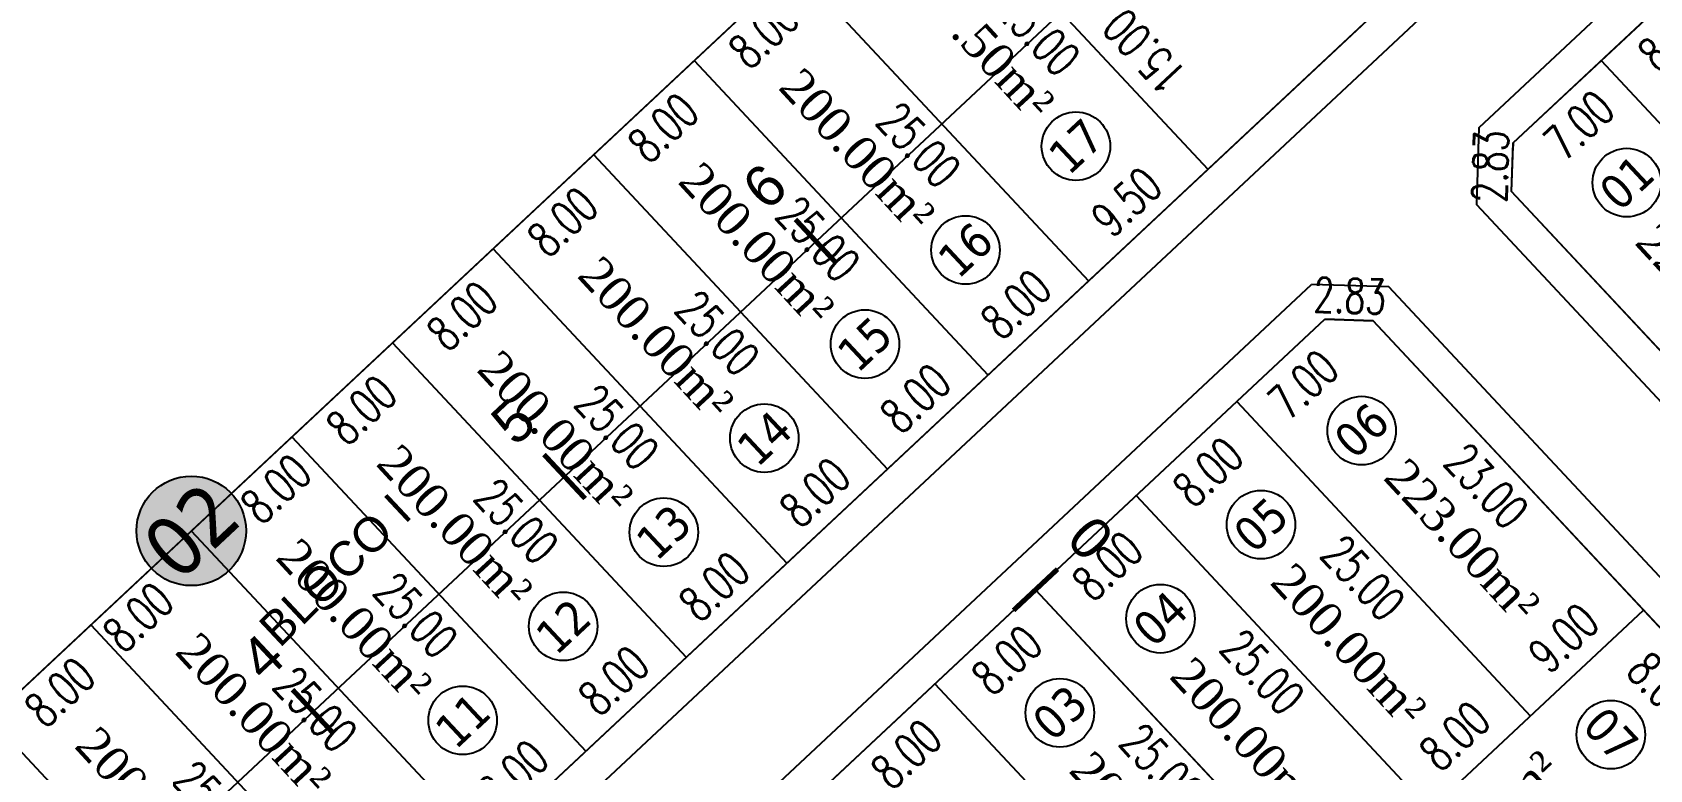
# Model space of a CAD drawing. Header units: metres. Extents: x 436314 to 439216, y 9612307 to 9615043.
# Drawn here: x 437331.7 to 437425.6, y 9614825.5 to 9614868.3 of the extents above; entities that cross this region are included whole.
import ezdxf

# ---------------------------------------------------------------- set-up
doc = ezdxf.new("R2010")
doc.units = ezdxf.units.M
doc.header["$PDMODE"] = 35
doc.header["$PDSIZE"] = 0.1
doc.linetypes.add('ACAD_ISO02W100', pattern=[15, 12, -3])
for name, color, linetype in [('ADUTORA', 90, 'Continuous'), ('Auxiliar', 7, 'Continuous'), ('COTAS', 10, 'Continuous'), ('Eixo Acesso', 2, 'ACAD_ISO02W100'), ('Estacas', 7, 'Continuous'), ('Layer3', 1, 'Continuous'), ('M_FIO', 32, 'Continuous'), ('ÁREA', 7, 'Continuous')]:
    doc.layers.add(name, color=color, linetype=linetype)
doc.layers.get('0').off()
doc.styles.add('ARIAL', font='arial.ttf')
doc.styles.add('COTAS', font='romans.shx', dxfattribs={"width": 0.7})
doc.styles.add('tahoma', font='tahoma.ttf')
doc.styles.add('ÁREA', font='times.ttf', dxfattribs={"height": 2})
doc.dimstyles.new('C-75', dxfattribs={"dimtxt": 2, "dimasz": 0.2, "dimexe": 0, "dimexo": 0, "dimgap": 1, "dimtad": 0, "dimzin": 4, "dimdsep": 46, "dimtxsty": 'COTAS', "dimblk1": 'BOL-COT', "dimblk2": 'BOL-COT', "dimsah": 1, "dimcen": 0.1, "dimse1": 1, "dimse2": 1, "dimsd1": 1, "dimsd2": 1, "dimclrd": 8, "dimclre": 256, "dimclrt": 256, "dimaunit": 1, "dimadec": 3, "dimazin": 0, "dimtfac": 0.5, "dimtix": 1, "dimtmove": 0, "dimatfit": 3, "dimldrblk": 'BOL-COT', "dimfxl": 1, "dimtolj": 1, "dimtzin": 0, "dimarcsym": 0})

# ---------------------------------------------------------------- blocks, each defined once
blk = doc.blocks.new('Est')
at = {"const_width": 0.2}
blk.add_lwpolyline([(0, -1.19999999925494), (0, 1.200000001117586)], dxfattribs=at)
blk = doc.blocks.new('*D6')
at = {"layer": 'Defpoints', "color": 0, "transparency": 16777216}
for p in [(2652.772232262738, 1163.433662249106), (2652.772299206141, 1161.550744038406), (2660.772299202299, 1161.551028462458)]:
    blk.add_point(p, dxfattribs=at)
at = {"layer": 'Layer3', "transparency": 16777216, "insert": (2656.772232260817, 1163.433804461132), "char_height": 2, "attachment_point": 5, "rotation": 0.0020370372190441828, "style": 'COTAS'}
blk.add_mtext('\\A1;8.00', dxfattribs=at)
blk = doc.blocks.new('BOL-COT')
at = {"layer": 'COTAS'}
for p, q in [((-1.999999999999943, 8.53e-14), (2, 8.53e-14)), ((0, -2.999999999999971), (0, 3.000000000000028))]:
    blk.add_line(p, q, dxfattribs=at)
blk.add_circle((0, 0), 0.4, dxfattribs=at)
blk = doc.blocks.new('*D10')
at = {"layer": 'Defpoints', "color": 0, "transparency": 16777216}
for p in [(2660.77223345791, 1163.393428653809), (2660.772299201718, 1161.551027886901), (2670.272299195082, 1161.551366882729)]:
    blk.add_point(p, dxfattribs=at)
at = {"layer": 'Layer3', "transparency": 16777216, "insert": (2665.522233454592, 1163.393598151724), "char_height": 2, "attachment_point": 5, "rotation": 0.0020445295044816455, "style": 'COTAS'}
blk.add_mtext('\\A1;9.50', dxfattribs=at)
blk = doc.blocks.new('*D34')
at = {"layer": 'Defpoints', "color": 0, "transparency": 16777216}
for p in [(2644.772232266401, 1163.433376996178), (2644.772299210681, 1161.55045877989), (2652.772299206956, 1161.550743207667)]:
    blk.add_point(p, dxfattribs=at)
at = {"layer": 'Layer3', "transparency": 16777216, "insert": (2648.772232264538, 1163.433519210066), "char_height": 2, "attachment_point": 5, "rotation": 0.002037063899419806, "style": 'COTAS'}
blk.add_mtext('\\A1;8.00', dxfattribs=at)
blk = doc.blocks.new('*D35')
at = {"layer": 'Defpoints', "color": 0, "transparency": 16777216}
for p in [(2636.772232272869, 1163.433093494135), (2636.772299215396, 1161.55017527971), (2644.772299211322, 1161.550459700036)]:
    blk.add_point(p, dxfattribs=at)
at = {"layer": 'Layer3', "transparency": 16777216, "insert": (2640.772232270832, 1163.433235704298), "char_height": 2, "attachment_point": 5, "rotation": 0.0020370105386685595, "style": 'COTAS'}
blk.add_mtext('\\A1;8.00', dxfattribs=at)
blk = doc.blocks.new('*D36')
at = {"layer": 'Defpoints', "color": 0, "transparency": 16777216}
for p in [(2628.772232277436, 1163.432809114787), (2628.772299220401, 1161.549890900361), (2636.772299216443, 1161.55017532255)]:
    blk.add_point(p, dxfattribs=at)
at = {"layer": 'Layer3', "transparency": 16777216, "insert": (2632.772232275457, 1163.432951325882), "char_height": 2, "attachment_point": 5, "rotation": 0.002037023878827723, "style": 'COTAS'}
blk.add_mtext('\\A1;8.00', dxfattribs=at)
blk = doc.blocks.new('*D37')
at = {"layer": 'Defpoints', "color": 0, "transparency": 16777216}
for p in [(2620.772232281019, 1163.432524726126), (2620.772299223545, 1161.549606521013), (2628.772299219587, 1161.54989094134)]:
    blk.add_point(p, dxfattribs=at)
at = {"layer": 'Layer3', "transparency": 16777216, "insert": (2624.77223227904, 1163.432666936289), "char_height": 2, "attachment_point": 5, "rotation": 0.0020370105386169936, "style": 'COTAS'}
blk.add_mtext('\\A1;8.00', dxfattribs=at)
blk = doc.blocks.new('*D38')
at = {"layer": 'Defpoints', "color": 0, "transparency": 16777216}
for p in [(2612.772232285699, 1163.432240356091), (2612.77229922954, 1161.549322139802), (2620.77229922564, 1161.549606565717)]:
    blk.add_point(p, dxfattribs=at)
at = {"layer": 'Layer3', "transparency": 16777216, "insert": (2616.772232283749, 1163.432382569048), "char_height": 2, "attachment_point": 5, "rotation": 0.0020370505592033467, "style": 'COTAS'}
blk.add_mtext('\\A1;8.00', dxfattribs=at)
blk = doc.blocks.new('*D61')
at = {"layer": 'Defpoints', "color": 0, "transparency": 16777216}
for p in [(2670.268948653504, 1186.55331693064), (2668.461485399074, 1161.553270839432), (2670.269837357942, 1161.553335123095)]:
    blk.add_point(p, dxfattribs=at)
at = {"layer": 'Layer3', "transparency": 16777216, "insert": (2668.461041046854, 1174.053261743205), "char_height": 2, "attachment_point": 5, "rotation": 270.0020367620242, "style": 'COTAS'}
blk.add_mtext('\\A1;25.00', dxfattribs=at)
blk = doc.blocks.new('*D62')
at = {"layer": 'Defpoints', "color": 0, "transparency": 16777216}
for p in [(2660.768948660198, 1186.552978571835), (2658.96148540635, 1161.552932478769), (2660.769837364578, 1161.552996762428)]:
    blk.add_point(p, dxfattribs=at)
at = {"layer": 'Layer3', "transparency": 16777216, "insert": (2658.96104105416, 1174.052923383473), "char_height": 2, "attachment_point": 5, "rotation": 270.0020367618906, "style": 'COTAS'}
blk.add_mtext('\\A1;25.00', dxfattribs=at)
blk = doc.blocks.new('*D63')
at = {"layer": 'Defpoints', "color": 0, "transparency": 16777216}
for p in [(2652.768948664738, 1186.552694147783), (2650.961485410424, 1161.552648054772), (2652.769837368362, 1161.552712338376)]:
    blk.add_point(p, dxfattribs=at)
at = {"layer": 'Layer3', "transparency": 16777216, "insert": (2650.961041058612, 1174.052638959475), "char_height": 2, "attachment_point": 5, "rotation": 270.00203676015633, "style": 'COTAS'}
blk.add_mtext('\\A1;25.00', dxfattribs=at)
blk = doc.blocks.new('*D64')
at = {"layer": 'Defpoints', "color": 0, "transparency": 16777216}
for p in [(2644.768948668289, 1186.552411493245), (2642.961485414557, 1161.552365400174), (2644.769837372728, 1161.552429683837)]:
    blk.add_point(p, dxfattribs=at)
at = {"layer": 'Layer3', "transparency": 16777216, "insert": (2642.961041062337, 1174.052356304879), "char_height": 2, "attachment_point": 5, "rotation": 270.002036762024, "style": 'COTAS'}
blk.add_mtext('\\A1;25.00', dxfattribs=at)
blk = doc.blocks.new('*D65')
at = {"layer": 'Defpoints', "color": 0, "transparency": 16777216}
for p in [(2636.768948673994, 1186.552125297818), (2634.961485414907, 1161.552079206656), (2636.769837377792, 1161.552143490273)]:
    blk.add_point(p, dxfattribs=at)
at = {"layer": 'Layer3', "transparency": 16777216, "insert": (2634.961041063007, 1174.052070110429), "char_height": 2, "attachment_point": 5, "rotation": 270.00203676055673, "style": 'COTAS'}
blk.add_mtext('\\A1;25.00', dxfattribs=at)
blk = doc.blocks.new('*D66')
at = {"layer": 'Defpoints', "color": 0, "transparency": 16777216}
for p in [(2628.768948677836, 1186.551840868178), (2626.961485419796, 1161.551794778828), (2628.769837382332, 1161.551859062496)]:
    blk.add_point(p, dxfattribs=at)
at = {"layer": 'Layer3', "transparency": 16777216, "insert": (2626.961041067547, 1174.05178568167), "char_height": 2, "attachment_point": 5, "rotation": 270.0020367621577, "style": 'COTAS'}
blk.add_mtext('\\A1;25.00', dxfattribs=at)
blk = doc.blocks.new('*D67')
at = {"layer": 'Defpoints', "color": 0, "transparency": 16777216}
for p in [(2620.768948682899, 1186.551555293012), (2618.961485429109, 1161.551509205655), (2620.769837385591, 1161.551573489192)]:
    blk.add_point(p, dxfattribs=at)
at = {"layer": 'Layer3', "transparency": 16777216, "insert": (2618.961041077762, 1174.051500107565), "char_height": 2, "attachment_point": 5, "rotation": 270.00203675802237, "style": 'COTAS'}
blk.add_mtext('\\A1;25.00', dxfattribs=at)
blk = doc.blocks.new('*D68')
at = {"layer": 'Defpoints', "color": 0, "transparency": 16777216}
for p in [(2612.768948688254, 1186.551271442655), (2610.961485430041, 1161.551225353444), (2612.76983739083, 1161.551289636973)]:
    blk.add_point(p, dxfattribs=at)
at = {"layer": 'Layer3', "transparency": 16777216, "insert": (2610.961041078752, 1174.051216256285), "char_height": 2, "attachment_point": 5, "rotation": 270.0020367577554, "style": 'COTAS'}
blk.add_mtext('\\A1;25.00', dxfattribs=at)
blk = doc.blocks.new('*D69')
at = {"layer": 'Defpoints', "color": 0, "transparency": 16777216}
for p in [(2604.768948690699, 1186.550989596504), (2602.961485432834, 1161.550943503433), (2604.769837395137, 1161.551007787097)]:
    blk.add_point(p, dxfattribs=at)
at = {"layer": 'Layer3', "transparency": 16777216, "insert": (2602.961041080615, 1174.050934408137), "char_height": 2, "attachment_point": 5, "rotation": 270.002036762024, "style": 'COTAS'}
blk.add_mtext('\\A1;25.00', dxfattribs=at)
blk = doc.blocks.new('*D70')
at = {"layer": 'Defpoints', "color": 0, "transparency": 16777216}
for p in [(2596.768948696635, 1186.550705215293), (2594.961485445057, 1161.550659124148), (2596.769837400201, 1161.550723407748)]:
    blk.add_point(p, dxfattribs=at)
at = {"layer": 'Layer3', "transparency": 16777216, "insert": (2594.961041093274, 1174.05065002792), "char_height": 2, "attachment_point": 5, "rotation": 270.0020367600231, "style": 'COTAS'}
blk.add_mtext('\\A1;25.00', dxfattribs=at)
blk = doc.blocks.new('*D214')
at = {"layer": 'Defpoints', "color": 0, "transparency": 16777216}
for p in [(2698.272391336169, 1164.203567760396), (2670.269837357942, 1161.553335123095), (2698.272299179307, 1161.552361747581)]:
    blk.add_point(p, dxfattribs=at)
at = {"layer": 'Layer3', "transparency": 16777216, "insert": (2684.271160425487, 1164.204054448153), "char_height": 2, "attachment_point": 5, "rotation": 359.9980083783642, "style": 'COTAS'}
blk.add_mtext('\\A1;28.00', dxfattribs=at)
blk = doc.blocks.new('*D218')
at = {"layer": 'Defpoints', "color": 0, "transparency": 16777216}
for p in [(2670.271765914246, 1176.5533177055), (2670.269837357944, 1161.553335123095), (2672.240888552066, 1161.553081703921)]:
    blk.add_point(p, dxfattribs=at)
at = {"layer": 'Layer3', "transparency": 16777216, "insert": (2672.241852830218, 1169.053072995123), "char_height": 2, "attachment_point": 5, "rotation": 89.99263344903896, "style": 'COTAS'}
blk.add_mtext('\\A1;15.00', dxfattribs=at)
blk = doc.blocks.new('*D254')
at = {"layer": 'Defpoints', "color": 0, "transparency": 16777216}
for p in [(2596.773872409098, 1186.54676530357), (2604.771410618059, 1186.547049595374), (2604.771468593419, 1184.916119174701)]:
    blk.add_point(p, dxfattribs=at)
at = {"layer": 'Layer3', "transparency": 16777216, "insert": (2600.800384726457, 1184.915978012937), "char_height": 2, "attachment_point": 5, "rotation": 0.002036716809287849, "style": 'COTAS'}
blk.add_mtext('\\A1;8.00', dxfattribs=at)
blk = doc.blocks.new('*D255')
at = {"layer": 'Defpoints', "color": 0, "transparency": 16777216}
for p in [(2614.014208572243, 1186.600479457858), (2622.011746781204, 1186.60076375525), (2622.011804757702, 1184.969833341077)]:
    blk.add_point(p, dxfattribs=at)
at = {"layer": 'Layer3', "transparency": 16777216, "insert": (2618.040720891988, 1184.969692176539), "char_height": 2, "attachment_point": 5, "rotation": 0.0020367568422558205, "style": 'COTAS'}
blk.add_mtext('\\A1;8.00', dxfattribs=at)
blk = doc.blocks.new('*D256')
at = {"layer": 'Defpoints', "color": 0, "transparency": 16777216}
for p in [(2620.771410539247, 1186.549588092002), (2628.768948748207, 1186.549872381943), (2628.769006723187, 1184.918941967796)]:
    blk.add_point(p, dxfattribs=at)
at = {"layer": 'Layer3', "transparency": 16777216, "insert": (2624.797922855151, 1184.918800806958), "char_height": 2, "attachment_point": 5, "rotation": 0.0020367034649690125, "style": 'COTAS'}
blk.add_mtext('\\A1;8.00', dxfattribs=at)
blk = doc.blocks.new('*D257')
at = {"layer": 'Defpoints', "color": 0, "transparency": 16777216}
for p in [(2628.773872390413, 1186.547903003502), (2636.771410599142, 1186.548187297169), (2636.771468574881, 1184.917256883008)]:
    blk.add_point(p, dxfattribs=at)
at = {"layer": 'Layer3', "transparency": 16777216, "insert": (2632.800384705212, 1184.91711572032), "char_height": 2, "attachment_point": 5, "rotation": 0.002036730153675442, "style": 'COTAS'}
blk.add_mtext('\\A1;8.00', dxfattribs=at)
blk = doc.blocks.new('*D258')
at = {"layer": 'Defpoints', "color": 0, "transparency": 16777216}
for p in [(2636.773872385582, 1186.548187429416), (2644.771410594775, 1186.54847172122), (2644.771468570135, 1184.917541311722)]:
    blk.add_point(p, dxfattribs=at)
at = {"layer": 'Layer3', "transparency": 16777216, "insert": (2640.800384703349, 1184.917400149959), "char_height": 2, "attachment_point": 5, "rotation": 0.0020367168092362835, "style": 'COTAS'}
blk.add_mtext('\\A1;8.00', dxfattribs=at)
blk = doc.blocks.new('*D259')
at = {"layer": 'Defpoints', "color": 0, "transparency": 16777216}
for p in [(2644.7738723811, 1186.54847185533), (2652.771410590003, 1186.548756147134), (2652.771468565362, 1184.917825726461)]:
    blk.add_point(p, dxfattribs=at)
at = {"layer": 'Layer3', "transparency": 16777216, "insert": (2648.800384698226, 1184.917684564698), "char_height": 2, "attachment_point": 5, "rotation": 0.0020367168093050375, "style": 'COTAS'}
blk.add_mtext('\\A1;8.00', dxfattribs=at)
blk = doc.blocks.new('*D260')
at = {"layer": 'Defpoints', "color": 0, "transparency": 16777216}
for p in [(2652.773872377491, 1186.548756281245), (2660.77141058622, 1186.549040573049), (2660.771468561578, 1184.918110165414)]:
    blk.add_point(p, dxfattribs=at)
at = {"layer": 'Layer3', "transparency": 16777216, "insert": (2656.800384695083, 1184.917969003651), "char_height": 2, "attachment_point": 5, "rotation": 0.002036716809350874, "style": 'COTAS'}
blk.add_mtext('\\A1;8.00', dxfattribs=at)
blk = doc.blocks.new('*D450')
at = {"layer": 'Defpoints', "color": 0, "transparency": 16777216}
for p in [(2662.272690238804, 1150.551083537149), (2669.272690244159, 1150.551330672908), (2669.272758016111, 1148.631723141628)]:
    blk.add_point(p, dxfattribs=at)
at = {"layer": 'Layer3', "transparency": 16777216, "insert": (2665.772758013434, 1148.631599573749), "char_height": 2, "attachment_point": 5, "rotation": 0.0020228337009015563, "style": 'COTAS'}
blk.add_mtext('\\A1;7.00', dxfattribs=at)
blk = doc.blocks.new('*D453')
at = {"layer": 'Defpoints', "color": 0, "transparency": 16777216}
for p in [(2630.272690259759, 1150.549908196884), (2638.272690254345, 1150.550192203704), (2638.272755916329, 1148.700603271234)]:
    blk.add_point(p, dxfattribs=at)
at = {"layer": 'Layer3', "transparency": 16777216, "insert": (2634.272755919036, 1148.700461267824), "char_height": 2, "attachment_point": 5, "rotation": 0.002034049011651606, "style": 'COTAS'}
blk.add_mtext('\\A1;8.00', dxfattribs=at)
blk = doc.blocks.new('*D454')
at = {"layer": 'Defpoints', "color": 0, "transparency": 16777216}
for p in [(2638.272690254346, 1150.550192203704), (2636.643103618199, 1125.550170569592), (2638.273579084746, 1125.550228538323)]:
    blk.add_point(p, dxfattribs=at)
at = {"layer": 'Layer3', "transparency": 16777216, "insert": (2636.642659202999, 1138.050152402283), "char_height": 2, "attachment_point": 5, "rotation": 270.00203705218485, "style": 'COTAS'}
blk.add_mtext('\\A1;25.00', dxfattribs=at)
blk = doc.blocks.new('*D457')
at = {"layer": 'Defpoints', "color": 0, "transparency": 16777216}
for p in [(2638.272690254695, 1150.550192578095), (2646.272690249573, 1150.550476586777), (2646.272755911987, 1148.700887658033)]:
    blk.add_point(p, dxfattribs=at)
at = {"layer": 'Layer3', "transparency": 16777216, "insert": (2642.272755914548, 1148.700745653692), "char_height": 2, "attachment_point": 5, "rotation": 0.0020340623517878507, "style": 'COTAS'}
blk.add_mtext('\\A1;8.00', dxfattribs=at)
blk = doc.blocks.new('*D458')
at = {"layer": 'Defpoints', "color": 0, "transparency": 16777216}
for p in [(2646.272690249573, 1150.550476586777), (2644.643103614241, 1125.550454952681), (2646.27357907974, 1125.550512921396)]:
    blk.add_point(p, dxfattribs=at)
at = {"layer": 'Layer3', "transparency": 16777216, "insert": (2644.642659199157, 1138.05043678537), "char_height": 2, "attachment_point": 5, "rotation": 270.0020370516512, "style": 'COTAS'}
blk.add_mtext('\\A1;25.00', dxfattribs=at)
blk = doc.blocks.new('*D460')
at = {"layer": 'Defpoints', "color": 0, "transparency": 16777216}
for p in [(2646.272690251319, 1150.550477048713), (2654.272690245847, 1150.550761055532), (2654.272755907831, 1148.701172126788)]:
    blk.add_point(p, dxfattribs=at)
at = {"layer": 'Layer3', "transparency": 16777216, "insert": (2650.272755910566, 1148.701030123378), "char_height": 2, "attachment_point": 5, "rotation": 0.002034049011663064, "style": 'COTAS'}
blk.add_mtext('\\A1;8.00', dxfattribs=at)
blk = doc.blocks.new('*D461')
at = {"layer": 'Defpoints', "color": 0, "transparency": 16777216}
for p in [(2654.272690245847, 1150.550761055532), (2652.64310360807, 1125.550739423336), (2654.273579075432, 1125.550797392013)]:
    blk.add_point(p, dxfattribs=at)
at = {"layer": 'Layer3', "transparency": 16777216, "insert": (2652.642659193278, 1138.050721255095), "char_height": 2, "attachment_point": 5, "rotation": 270.00203705031737, "style": 'COTAS'}
blk.add_mtext('\\A1;25.00', dxfattribs=at)
blk = doc.blocks.new('*D462')
at = {"layer": 'Defpoints', "color": 0, "transparency": 16777216}
for p in [(2662.273511961923, 1127.711211672384), (2654.273579075083, 1125.550797384563), (2662.273579071416, 1125.551045919168)]:
    blk.add_point(p, dxfattribs=at)
at = {"layer": 'Layer3', "transparency": 16777216, "insert": (2658.273511963756, 1127.711087405081), "char_height": 2, "attachment_point": 5, "rotation": 0.0017799979907572345, "style": 'COTAS'}
blk.add_mtext('\\A1;8.00', dxfattribs=at)
blk = doc.blocks.new('*D463')
at = {"layer": 'Defpoints', "color": 0, "transparency": 16777216}
for p in [(2654.272690245673, 1150.550761470902), (2662.272690241424, 1150.551045479584), (2662.272755903838, 1148.701456552702)]:
    blk.add_point(p, dxfattribs=at)
at = {"layer": 'Layer3', "transparency": 16777216, "insert": (2658.272755905962, 1148.701314548361), "char_height": 2, "attachment_point": 5, "rotation": 0.002034062351570127, "style": 'COTAS'}
blk.add_mtext('\\A1;8.00', dxfattribs=at)
blk = doc.blocks.new('*D464')
at = {"layer": 'Defpoints', "color": 0, "transparency": 16777216}
for p in [(2662.272690241424, 1150.551045479584), (2660.643103603123, 1125.55102384746), (2662.273579069903, 1125.551081816066)]:
    blk.add_point(p, dxfattribs=at)
at = {"layer": 'Layer3', "transparency": 16777216, "insert": (2660.642659188883, 1138.05100567922), "char_height": 2, "attachment_point": 5, "rotation": 270.00203704778266, "style": 'COTAS'}
blk.add_mtext('\\A1;25.00', dxfattribs=at)
blk = doc.blocks.new('*D465')
at = {"layer": 'Defpoints', "color": 0, "transparency": 16777216}
for p in [(2671.272761350987, 1148.551401777523), (2669.536903940338, 1125.551340051671), (2671.273579076189, 1125.55140179615)]:
    blk.add_point(p, dxfattribs=at)
at = {"layer": 'Layer3', "transparency": 16777216, "insert": (2669.536495077738, 1137.051340042357), "char_height": 2, "attachment_point": 5, "rotation": 270.0020370522999, "style": 'COTAS'}
blk.add_mtext('\\A1;23.00', dxfattribs=at)
blk = doc.blocks.new('*D467')
at = {"layer": 'Defpoints', "color": 0, "transparency": 16777216}
for p in [(2662.273508341252, 1127.551382562477), (2662.273579070252, 1125.551083563227), (2671.273579073395, 1125.55140179615)]:
    blk.add_point(p, dxfattribs=at)
at = {"layer": 'Layer3', "transparency": 16777216, "insert": (2666.773508342824, 1127.551541678938), "char_height": 2, "attachment_point": 5, "rotation": 0.0020259337131927585, "style": 'COTAS'}
blk.add_mtext('\\A1;9.00', dxfattribs=at)
blk = doc.blocks.new('*D468')
at = {"layer": 'Defpoints', "color": 0, "transparency": 16777216}
for p in [(2671.273579074094, 1125.551401792425), (2668.99414419426, 1117.551320744429), (2671.273863501114, 1117.55140179615)]:
    blk.add_point(p, dxfattribs=at)
at = {"layer": 'Layer3', "transparency": 16777216, "insert": (2668.994001980749, 1121.551320742566), "char_height": 2, "attachment_point": 5, "rotation": 270.0020370584799, "style": 'COTAS'}
blk.add_mtext('\\A1;8.00', dxfattribs=at)
blk = doc.blocks.new('*D469')
at = {"layer": 'Defpoints', "color": 0, "transparency": 16777216}
for p in [(2646.273797914312, 1119.394247165281), (2646.273863464966, 1117.550512969825), (2671.273863499251, 1117.551401799876)]:
    blk.add_point(p, dxfattribs=at)
at = {"layer": 'Layer3', "transparency": 16777216, "insert": (2658.773797931455, 1119.394691580306), "char_height": 2, "attachment_point": 5, "rotation": 0.002037048421005068, "style": 'COTAS'}
blk.add_mtext('\\A1;25.00', dxfattribs=at)
blk = doc.blocks.new('*D542')
at = {"layer": 'Defpoints', "color": 0, "transparency": 16777216}
for p in [(2684.272690238281, 1150.551864369172), (2691.272690232693, 1150.552113233465), (2691.272756242265, 1148.695410538795)]:
    blk.add_point(p, dxfattribs=at)
at = {"layer": 'Layer3', "transparency": 16777216, "insert": (2687.772756245059, 1148.695286106649), "char_height": 2, "attachment_point": 5, "rotation": 0.002036981953065027, "style": 'COTAS'}
blk.add_mtext('\\A1;7.00', dxfattribs=at)
blk = doc.blocks.new('*D544')
at = {"layer": 'Defpoints', "color": 0, "transparency": 16777216}
for p in [(2691.272690233624, 1150.552077342156), (2699.272690228152, 1150.552361350837), (2699.272755890567, 1148.70277242023)]:
    blk.add_point(p, dxfattribs=at)
at = {"layer": 'Layer3', "transparency": 16777216, "insert": (2695.272755893303, 1148.70263041589), "char_height": 2, "attachment_point": 5, "rotation": 0.002034062351873794, "style": 'COTAS'}
blk.add_mtext('\\A1;8.00', dxfattribs=at)
blk = doc.blocks.new('*D546')
at = {"layer": 'Defpoints', "color": 0, "transparency": 16777216}
for p in [(2691.272690233915, 1150.552076923061), (2689.643103596429, 1125.552055288949), (2691.273579064315, 1125.55211325768)]:
    blk.add_point(p, dxfattribs=at)
at = {"layer": 'Layer3', "transparency": 16777216, "insert": (2689.642659181229, 1138.05203712164), "char_height": 2, "attachment_point": 5, "rotation": 270.00203705218485, "style": 'COTAS'}
blk.add_mtext('\\A1;25.00', dxfattribs=at)
blk = doc.blocks.new('*D631')
at = {"layer": 'Defpoints', "color": 0, "transparency": 16777216}
for p in [(2684.27269023828, 1150.551864369172), (2681.363804179049, 1149.460685795693), (2682.272761345574, 1148.551793260831)]:
    blk.add_point(p, dxfattribs=at)
at = {"layer": 'Layer3', "transparency": 16777216, "insert": (2682.363768625402, 1150.460721349864), "char_height": 2, "attachment_point": 5, "rotation": 45.00203708891082, "style": 'COTAS'}
blk.add_mtext('\\A1;2.83', dxfattribs=at)
blk = doc.blocks.new('*D826')
at = {"layer": 'Defpoints', "color": 0, "transparency": 16777216}
for p in [(2669.272690244159, 1150.551330672908), (2672.272726667514, 1149.551438199834), (2671.272761350987, 1148.551401777524)]:
    blk.add_point(p, dxfattribs=at)
at = {"layer": 'Layer3', "transparency": 16777216, "insert": (2671.2726911141, 1150.551402647526), "char_height": 2, "attachment_point": 5, "rotation": 315.0020370288793, "style": 'COTAS'}
blk.add_mtext('\\A1;2.83', dxfattribs=at)
blk = doc.blocks.new('*D862')
at = {"layer": 'Defpoints', "color": 0, "transparency": 16777216}
for p in [(2603.07438568814, 1186.621004382479), (2611.071923898033, 1186.621288670558), (2611.071981872632, 1184.99035825921)]:
    blk.add_point(p, dxfattribs=at)
at = {"layer": 'Layer3', "transparency": 16777216, "insert": (2607.100898005326, 1184.990217099297), "char_height": 2, "attachment_point": 5, "rotation": 0.0020366901204152614, "style": 'COTAS'}
blk.add_mtext('\\A1;8.00', dxfattribs=at)
blk = doc.blocks.new('atutu')
at = {"layer": 'Layer3'}
h = blk.add_hatch(color=101, dxfattribs=at)
h.dxf.hatch_style = 1
h.set_gradient(color1=(131, 236, 156), color2=(83, 228, 117), one_color=1, tint=0.6100000143051147)
h.paths.add_polyline_path([(2615.087973220123, 1184.36223390359, 1), (2610.459771581891, 1188.732472991902, 1)])
at = {"layer": 'Layer3', "color": 0}
for p, q in [((2671.272761348426, 1148.551401781249), (2669.272690244159, 1150.551330672908)), ((2682.272761344002, 1148.551792858499), (2684.272690235894, 1150.551863966841))]:
    blk.add_line(p, q, dxfattribs=at)
for points in [[(2702.797284304887, 1186.552503822702), (2480.954146878236, 1186.544616554263)], [(2596.771410553216, 1186.548733651969), (2596.772299238097, 1161.548752485174)], [(2604.771410548734, 1186.549018079746), (2604.772299233266, 1161.549036903638)], [(2612.771410543262, 1186.549301933828), (2612.772299228842, 1161.549320755857)], [(2620.771410538664, 1186.549585782322), (2620.772299224418, 1161.549604611802)], [(2628.771410533542, 1186.549871355626), (2628.772299219354, 1161.549890185106)], [(2636.7714105297, 1186.550155779678), (2636.772299214639, 1161.550174609158)], [(2644.771410525218, 1186.550440207454), (2644.772299210972, 1161.550459033209)], [(2652.771410520678, 1186.550724633369), (2652.772299206315, 1161.550743464711)], [(2660.771410515847, 1186.551009059283), (2660.772299201717, 1161.551027886901)], [(2670.27141051119, 1186.55134741995), (2670.272299194325, 1161.551366307172)], [(2698.272299179307, 1161.552361747581), (2532.772299272905, 1161.546478644344)], [(2623.272690067674, 1150.549695222038), (2669.27269024608, 1150.551330669183)], [(2638.272690253473, 1150.550228694785), (2638.273579084862, 1125.550228715274)], [(2646.272690248816, 1150.550513102073), (2646.277916575398, 1003.550513051781)], [(2654.272690245207, 1150.55079907212), (2654.273579074967, 1125.550799100059)], [(2662.272690239852, 1150.55108373459), (2662.273579070543, 1125.551083760667)], [(2684.272690238687, 1150.551863968703), (2730.272690203589, 1150.55349941771)], [(2691.272690232692, 1150.552113233465), (2691.273579063151, 1125.552113253954)], [(2671.277845454135, 1005.551402079272), (2671.272761350987, 1148.551401777524)], [(2682.277845446801, 1005.551793368864), (2682.272761344933, 1148.551792860362)], [(2621.273579095106, 1125.549624132323), (2671.273579073395, 1125.55140179615)]]:
    blk.add_lwpolyline(points, dxfattribs=at)
for centre, radius in [((2612.773872399319, 1186.547333004284), 3.182736247992434), ((2616.775128614705, 1167.739460816938), 1.990958139869911), ((2624.772666753876, 1167.741715902794), 1.990958139869911), ((2632.775128605799, 1167.740030816156), 1.990958139869911), ((2640.775128601143, 1167.74031524207), 1.990958139869911), ((2648.775128595613, 1167.740599667984), 1.990958139869911), ((2656.775128591772, 1167.740884093898), 1.990958139869911), ((2665.579958788434, 1167.76730378564), 1.990958139869911), ((2642.425060610136, 1144.361979393619), 1.990958139869911), ((2650.425060608565, 1144.362299289885), 1.990958139869911), ((2658.425060600182, 1144.362548245448), 1.990958139869911), ((2666.42506059442, 1144.362832665774), 1.990958139869911), ((2687.517483193393, 1144.363618433806), 1.990958139869911), ((2664.943754035363, 1121.571770226914), 1.990958139869911)]:
    blk.add_circle(centre, radius, dxfattribs=at)
at = {"layer": 'M_FIO'}
for p, q in [((2673.272731894535, 1149.379900006908), (2670.101046264312, 1152.55136012319)), ((2673.27273189564, 1149.379900006908), (2670.101046265418, 1152.55136012319)), ((2680.272731892381, 1149.380148874927), (2683.44419200616, 1152.551834516558)), ((2680.272731893487, 1149.380148874927), (2683.444192007266, 1152.551834516558))]:
    blk.add_line(p, q, dxfattribs=at)
for points in [[(2699.100798902592, 1159.552392701018), (2531.943942021486, 1159.546450702804)], [(2699.100798903697, 1159.552392701018), (2531.943942022592, 1159.546450702804)], [(2622.444191834157, 1152.54966576803), (2670.101046265185, 1152.551360121328)], [(2622.444191835263, 1152.54966576803), (2670.101046266291, 1152.551360121328)], [(2683.44419200616, 1152.551834516558), (2731.101046221587, 1152.553528871718)], [(2683.444192007266, 1152.551834516558), (2731.101046222693, 1152.553528871718)], [(2673.277874905815, 1004.72304605912), (2673.272731897096, 1149.379900003183)], [(2673.277874906921, 1004.72304605912), (2673.272731898201, 1149.379900003183)], [(2680.277874901798, 1004.723295137617), (2680.272731892381, 1149.380148874927)], [(2680.277874902904, 1004.723295137617), (2680.272731893487, 1149.380148874927)]]:
    blk.add_lwpolyline(points, dxfattribs=at)
at = {"layer": 'Layer3', "color": 1, "insert": (2612.773872400774, 1186.547353452402), "char_height": 3.499999999999999, "attachment_point": 5, "rotation": 0.0020370548664193034, "style": 'tahoma'}
blk.add_mtext('\\A1;02', dxfattribs=at)
at = {"layer": 'Layer3', "color": 5, "char_height": 1.999999999999999, "attachment_point": 5, "style": 'tahoma'}
for s, insert, rotation in [('\\A1;11', (2616.772666758881, 1167.741430325764), 0.0020370548664193034), ('\\A1;12', (2624.775128522446, 1167.741714792657), 0.0020370548664193034), ('\\A1;13', (2632.775128588221, 1167.740032421756), 0.0020370548664193034), ('\\A1;14', (2640.775128584204, 1167.740316795516), 0.0020370548664193034), ('\\A1;15', (2648.772666739731, 1167.742569180536), 0.0020370548664193034), ('\\A1;16', (2656.775128574134, 1167.740885557938), 0.0020370548664193034), ('\\A1;17', (2665.57995878855, 1167.767303781915), 0.0020370548664193034), ('\\A1;03', (2642.425060610311, 1144.361979399207), 0.0020370548664193034), ('\\A1;04', (2650.425060608739, 1144.362299295473), 0.0020370548664193034), ('\\A1;05', (2658.425060600299, 1144.362548251036), 0.0020370548664193034), ('\\A1;06', (2666.425060594594, 1144.3628326695), 0.0020370548664193034), ('\\A1;01', (2687.517483193509, 1144.363618435669), 0.0020370548664193034), ('\\A1;07', (2664.943754036469, 1121.571770230639), 270.0497252510426)]:
    blk.add_mtext(s, dxfattribs=dict(at, insert=insert, rotation=rotation))
at = {"layer": 'ÁREA', "linetype": 'Continuous', "lineweight": -2, "extrusion": (-0.0006588081243978, -0.0262267346955952, 0.9996558029437244), "style": 'ÁREA'}
for s, p in [('200.00m²', (2568.696766724762, 1246.420284392739, -37.22491575323768)), ('200.00m²', (2576.694236787361, 1246.621393269151, -37.23019366307844)), ('200.00m²', (2584.691706843595, 1246.822502141685, -37.2354715725845)), ('200.00m²', (2592.686666331801, 1247.0255191442, -37.24079955913212)), ('200.00m²', (2600.686646914309, 1247.224722178558, -37.24602745159727)), ('200.00m²', (2608.684116964573, 1247.42583162462, -37.25130537612594)), ('200.00m²', (2616.681587004038, 1247.62694106482, -37.25658330064631)), ('200.00m²', (2624.67905705237, 1247.828050508966, -37.26186122535757)), ('223.00m²', (2635.893293147782, 1207.550509007168, -36.20481577272201))]:
    blk.add_text(s, height=1.999999999999999, rotation=270.9999999799873, dxfattribs=at).set_placement(p)
at = {"layer": 'ÁREA', "linetype": 'Continuous', "lineweight": -2, "extrusion": (-0.0006588081243978, -0.0262267346955952, 0.9996558029437242), "style": 'ÁREA'}
for s, p in [('237.50m²', (2634.176102246746, 1248.064900295938, -37.26807712021963)), ('200.00m²', (2610.933930376772, 1206.98091630994, -36.18986735795434)), ('200.00m²', (2618.931400425099, 1207.182025800653, -36.19514528380036)), ('200.00m²', (2626.928870466449, 1207.383135244631, -36.20042320818698)), ('223.00m²', (2655.886968253882, 1208.053283033477, -36.21801059444091))]:
    blk.add_text(s, height=1.999999999999999, rotation=270.9999999799873, dxfattribs=at).set_placement(p)
at = {"layer": 'ÁREA', "linetype": 'Continuous', "lineweight": -2, "extrusion": (0.0262307824511418, -0.0004708427962515, 0.9996558029437242), "style": 'ÁREA'}
blk.add_text('200.00m²', height=1.999999999999999, rotation=270.9999999484056, dxfattribs=at).set_placement((1169.237857902677, -2628.451414025164, 64.4281010710132))
at = {"layer": 'Layer3', "color": 0}
for p1, p2, distance, picture, middle in [((2596.768948696636, 1186.550705215293), (2596.769837400201, 1161.550723407748), -1.8083519562867718, '*D70', (2594.961041093274, 1174.05065002792)), ((2604.768948690699, 1186.550989596504), (2604.769837395137, 1161.551007787096), -1.8083519634458618, '*D69', (2602.961041080615, 1174.050934408137)), ((2612.768948688254, 1186.551271442655), (2612.76983739083, 1161.551289636973), -1.8083519619315482, '*D68', (2610.961041078752, 1174.051216256285)), ((2620.768948682899, 1186.551555293012), (2620.769837385591, 1161.551573489192), -1.8083519576246363, '*D67', (2618.961041077762, 1174.051500107565)), ((2628.768948677834, 1186.551840868178), (2628.769837382332, 1161.551859062496), -1.8083519636782373, '*D66', (2626.961041067547, 1174.05178568167)), ((2636.768948673993, 1186.552125297818), (2636.769837377791, 1161.552143490273), -1.8083519640265722, '*D65', (2634.961041063007, 1174.052070110429)), ((2644.768948668289, 1186.552411493245), (2644.769837372727, 1161.552429683837), -1.808351959312663, '*D64', (2642.961041062337, 1174.052356304879)), ((2652.768948664738, 1186.552694147783), (2652.769837368362, 1161.552712338376), -1.8083519590807395, '*D63', (2650.961041058612, 1174.052638959475)), ((2660.768948660198, 1186.552978571835), (2660.769837364578, 1161.552996762428), -1.8083519593704158, '*D62', (2658.96104105416, 1174.052923383473)), ((2670.268948653504, 1186.55331693064), (2670.269837357942, 1161.553335123095), -1.8083519600107003, '*D61', (2668.461041046854, 1174.053261743205)), ((2670.271765914245, 1176.5533177055), (2670.269837357942, 1161.553335123095), 1.9710512104150255, '*D218', (2672.241852830218, 1169.053072995123)), ((2670.269837357942, 1161.553335123095), (2698.272299179307, 1161.552361747581), 2.651206014416712, '*D214', (2684.271160425487, 1164.204054448153)), ((2620.77229922564, 1161.549606565717), (2612.77229922954, 1161.549322139802), -1.8829182174790344, '*D38', (2616.772232283749, 1163.432382569048)), ((2628.772299219587, 1161.54989094134), (2620.772299223545, 1161.549606521013), -1.8829182063031167, '*D37', (2624.77223227904, 1163.432666936289)), ((2636.772299216444, 1161.550175322551), (2628.772299220402, 1161.549890900362), -1.882918215614994, '*D36', (2632.772232275457, 1163.432951325882)), ((2644.772299211322, 1161.550459700036), (2636.772299215396, 1161.55017527971), -1.8829182156149784, '*D35', (2640.772232270832, 1163.433235704298)), ((2652.772299206956, 1161.550743207666), (2644.772299210681, 1161.550458779889), -1.8829182174790502, '*D34', (2648.772232264538, 1163.433519210066)), ((2660.772299202299, 1161.551028462458), (2652.772299206141, 1161.550744038406), -1.882918211889947, '*D6', (2656.772232260817, 1163.433804461132)), ((2670.272299195082, 1161.551366882729), (2660.772299201717, 1161.551027886901), -1.8424007680809795, '*D10', (2665.522233454592, 1163.393598151724)), ((2669.272690244159, 1150.551330672908), (2671.272761350987, 1148.551401777524), 1.4142147928101563, '*D826', (2671.2726911141, 1150.551402647526)), ((2684.27269023828, 1150.551864369172), (2682.272761345574, 1148.551793260831), -1.2854138518411948, '*D631', (2682.363768625402, 1150.460721349864)), ((2630.272690259759, 1150.549908196884), (2638.272690254345, 1150.550192203704), -1.84958893363547, '*D453', (2634.272755919036, 1148.700461267824)), ((2638.272690254345, 1150.550192203704), (2638.273579084746, 1125.550228538322), -1.6304754675775572, '*D454', (2636.642659202999, 1138.050152402283)), ((2638.272690254695, 1150.550192578095), (2646.272690249573, 1150.550476586777), -1.849588929909513, '*D457', (2642.272755914548, 1148.700745653692)), ((2646.272690249573, 1150.550476586777), (2646.27357907974, 1125.550512921396), -1.6304754665293635, '*D458', (2644.642659199157, 1138.05043678537)), ((2646.272690251319, 1150.550477048713), (2654.272690245847, 1150.550761055532), -1.8495889299094976, '*D460', (2650.272755910566, 1148.701030123378)), ((2654.272690245847, 1150.550761055532), (2654.273579075433, 1125.550797392014), -1.630475468393827, '*D461', (2652.642659193278, 1138.050721255095)), ((2654.272690245673, 1150.550761470902), (2662.272690241423, 1150.551045479584), -1.84958892804755, '*D463', (2658.272755905962, 1148.701314548361)), ((2662.272690241423, 1150.551045479584), (2662.273579069903, 1125.551081816065), -1.6304754678103834, '*D464', (2660.642659188883, 1138.05100567922)), ((2662.272690238804, 1150.551083537149), (2669.272690244159, 1150.551330672908), -1.9196075324763557, '*D450', (2665.772758013434, 1148.631599573749)), ((2684.27269023828, 1150.551864369172), (2691.272690232692, 1150.552113233465), -1.8567026958434356, '*D542', (2687.772756245059, 1148.695286106649)), ((2691.272690233915, 1150.552076923061), (2691.273579064315, 1125.552113257679), -1.6304754689167882, '*D546', (2689.642659181229, 1138.05203712164)), ((2691.272690233624, 1150.552077342156), (2699.272690228152, 1150.552361350837), -1.8495889317723857, '*D544', (2695.272755893303, 1148.70263041589)), ((2671.272761350987, 1148.551401777524), (2671.273579076189, 1125.55140179615), -1.7366751369484832, '*D465', (2669.536495077738, 1137.051340042357)), ((2654.273579075083, 1125.550797384563), (2662.273579071416, 1125.551045919168), 2.1601657542584456, '*D462', (2658.273511963756, 1127.711087405081)), ((2671.273579073395, 1125.55140179615), (2662.273579070252, 1125.551083563226), -2.000299000501533, '*D467', (2666.773508342824, 1127.551541678938)), ((2671.273579074094, 1125.551401792425), (2671.273863501114, 1117.55140179615), -2.279719308294908, '*D468', (2668.994001980749, 1121.551320742566)), ((2671.273863499251, 1117.551401799875), (2646.273863464967, 1117.550512969825), -1.8437341966214038, '*D469', (2658.773797931455, 1119.394691580306))]:
    dim = blk.add_aligned_dim(p1=p1, p2=p2, distance=distance, dimstyle='C-75', dxfattribs=at)
    dim.commit()
    dim.dimension.update_dxf_attribs({"geometry": picture, "text_midpoint": middle})
for base, p1, p2, angle, picture, middle in [((2604.771468593419, 1184.916119174701), (2596.773872409098, 1186.54676530357), (2604.771410618059, 1186.547049595374), 0.002036716809292635, '*D254', (2600.800384726457, 1184.915978012937)), ((2611.071981872632, 1184.99035825921), (2603.07438568814, 1186.621004382479), (2611.071923898033, 1186.621288670558), 0.00203669012367386, '*D862', (2607.100898005326, 1184.990217099297)), ((2622.011804757702, 1184.969833341077), (2614.014208572242, 1186.600479457858), (2622.011746781204, 1186.60076375525), 0.002036756843879948, '*D255', (2618.040720891988, 1184.969692176539)), ((2628.769006723187, 1184.918941967796), (2620.771410539247, 1186.549588092002), (2628.768948748208, 1186.549872381943), 0.0020367034633440024, '*D256', (2624.797922855151, 1184.918800806958)), ((2636.771468574881, 1184.917256883008), (2628.773872390413, 1186.547903003502), (2636.771410599142, 1186.548187297169), 0.0020367301585579897, '*D257', (2632.800384705212, 1184.91711572032)), ((2644.771468570135, 1184.917541311722), (2636.773872385582, 1186.548187429416), (2644.771410594776, 1186.54847172122), 0.002036716810862054, '*D258', (2640.800384703349, 1184.917400149959)), ((2652.771468565362, 1184.917825726461), (2644.7738723811, 1186.54847185533), (2652.771410590003, 1186.548756147134), 0.0020367168109361724, '*D259', (2648.800384698226, 1184.917684564698)), ((2660.771468561578, 1184.918110165414), (2652.773872377491, 1186.548756281245), (2660.77141058622, 1186.549040573049), 0.0020367168109805276, '*D260', (2656.800384695083, 1184.917969003651))]:
    dim = blk.add_linear_dim(base=base, p1=p1, p2=p2, angle=angle, dimstyle='C-75', dxfattribs=at)
    dim.commit()
    dim.dimension.update_dxf_attribs({"geometry": picture, "text_midpoint": middle, "dimtype": 129})

msp = doc.modelspace()

# ---------------------------------------------------------------- linework, layer by layer
at = {"layer": 'Auxiliar', "color": 2, "linetype": 'Continuous', "lineweight": -3}
for p, q in [((437281.0031186602, 9614783.384065226), (437404.8208180755, 9614899.143396605)), ((437417.716665849, 9614861.917199396), (437451.3195016263, 9614893.331357863)), ((437299.5372544108, 9614766.4881804), (437420.4315145742, 9614879.513964465)), ((437417.6207158234, 9614859.0895645), (437417.7105000959, 9614861.735495444)), ((437417.7125256164, 9614861.795187267), (437417.7105000959, 9614861.735495444)), ((437417.716665849, 9614861.917199396), (437417.7125256164, 9614861.795187267)), ((437515.2821271721, 9614754.631023724), (437417.6207158234, 9614859.0895645)), ((437373.1574523654, 9614820.258148815), (437406.7602881426, 9614851.672307285)), ((437406.7602881426, 9614851.672307285), (437409.5854472098, 9614851.57727613)), ((437507.2451886897, 9614747.118792105), (437409.5854472098, 9614851.57727613))]:
    msp.add_line(p, q, dxfattribs=at)
at = {"layer": 'Eixo Acesso', "color": 2, "linetype": 'Continuous', "lineweight": -3, "ltscale": 3}
for p, q in [((437289.5396290249, 9614774.25327163), (437413.3680181857, 9614889.999364192)), ((437389.9593022489, 9614835.96563191), (437490.3490875499, 9614728.584452856))]:
    msp.add_line(p, q, dxfattribs=at)

# ---------------------------------------------------------------- block references
at = {"rotation": 43.07140519794264}
msp.add_blockref('atutu', (436242.5698856535, 9612188.321055599), dxfattribs=at)
at = {"layer": 'Estacas', "color": 7, "linetype": 'Continuous', "lineweight": -3, "xscale": 1.458333333106969, "yscale": 1.458333333106969, "zscale": 1.458333333106969}
for p, rotation in [((437377.2051686893, 9614856.196869032), 43.06779954386963), ((437362.5942454118, 9614842.5396028), 43.06779954386963), ((437389.9593022489, 9614835.96563191), 313.0727515572445), ((437347.9833221345, 9614828.882336566), 43.06779954386963)]:
    msp.add_blockref('Est', p, dxfattribs=dict(at, rotation=rotation))

# ---------------------------------------------------------------- texts
at = {"layer": 'ADUTORA', "color": 7, "extrusion": (0.2523981432401358, 0.1002419811213371, 0.9624171250085908), "style": 'ARIAL'}
msp.add_text('BLOCO I', height=2, rotation=292.2865637495469, dxfattribs=at).set_placement((8774447.755507244, -3806793.860502091, 1074087.184766894))
at = {"layer": 'Estacas', "color": 7, "linetype": 'Continuous', "lineweight": -3, "char_height": 2.399999999999999, "attachment_point": 8, "style": 'ARIAL'}
for s, insert, rotation in [('{\\C256;6}', (437375.0541492575, 9614858.49808945), 43.067799543869626), ('{\\C256;5}', (437360.4432259801, 9614844.840823216), 43.067799543869626), ('{\\C256;0}', (437392.2603367463, 9614838.116850223), 313.0727515572445), ('{\\C256;4}', (437345.8323027027, 9614831.183556983), 43.067799543869626)]:
    msp.add_mtext(s, dxfattribs=dict(at, insert=insert, rotation=rotation))

doc.saveas('drawing.dxf')
